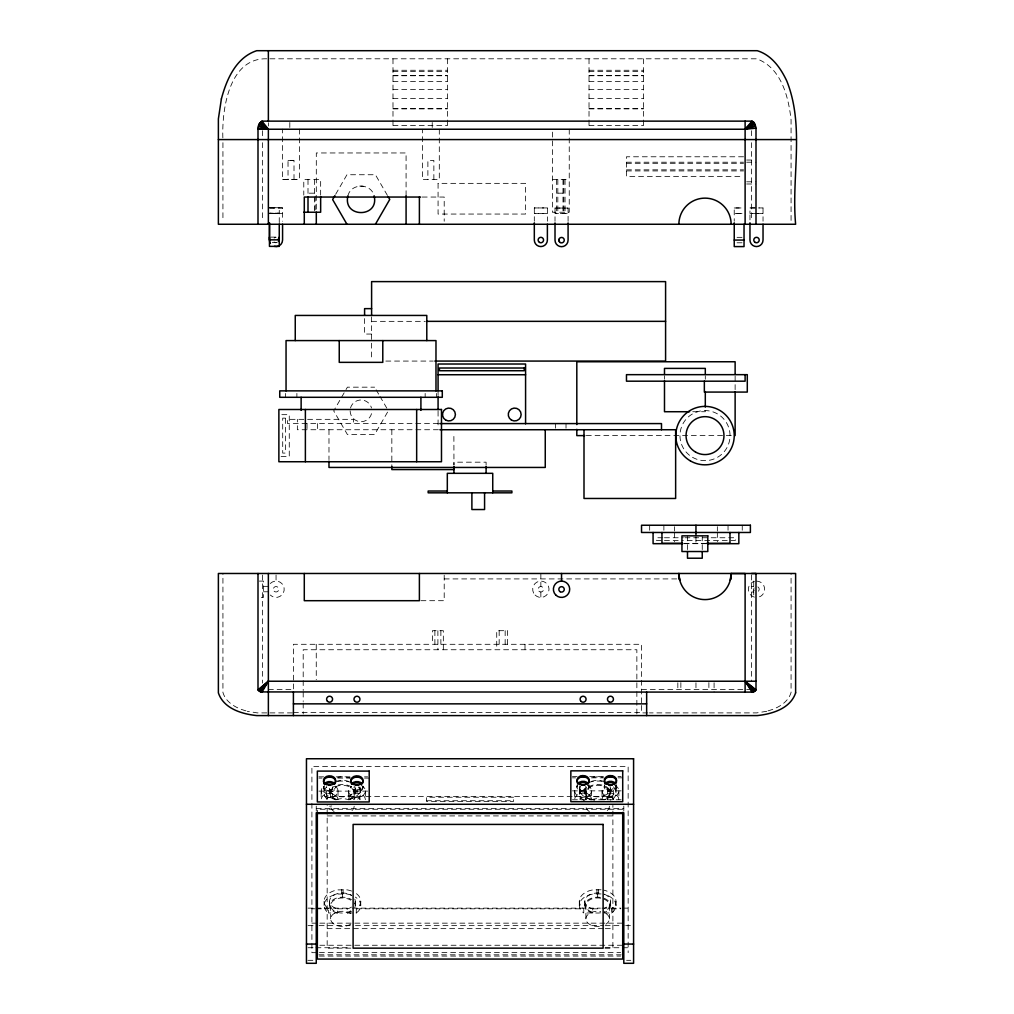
<?xml version="1.0" encoding="UTF-8"?>
<svg xmlns="http://www.w3.org/2000/svg" width="1014" height="1014" viewBox="0 0 1014 1014"><rect width="100%" height="100%" fill="white"/><g stroke="black" fill="none" stroke-linecap="round" stroke-linejoin="round"><path stroke-width="0.75" stroke-dasharray="5 3.75" d="M279.256 222.586L279.256 213.181L269.927 213.181M568.081 221.356L568.081 213.485L555.013 213.485L568.081 213.523L568.081 208.047L555.026 208.047L555.013 221.331M268.368 213.181L279.256 213.206L279.256 207.731L268.38 207.731M347.878 195.981C350.755 182.9 371.289 182.85 374.166 195.981M335.647 194.32L346.953 174.738L375.421 174.738L388.248 196.843M387.563 412.115L374.622 434.524L347.409 434.524L333.72 410.898L347.409 387.171L374.622 387.171M351.49 907.086A12.84 8.251 0 0 1 348.829 908.405L347.308 908.81L347.308 912.98L356.294 912.98L356.294 908.81L358.284 907.15A18.328 11.788 0 0 0 355.369 892.916M356.294 912.98L358.284 911.32A18.328 11.788 0 0 0 355.369 897.086M604.04 912.98L611.531 912.98L611.531 908.81L613.521 907.15A18.328 11.788 0 0 0 603.913 890.178M611.531 912.98L613.521 911.32A18.328 11.788 0 0 0 603.913 894.348M768.029 710.852C777.687 708.203 787.992 702.727 791.072 692.511L791.072 573.48M347.308 912.98L348.829 912.575A12.84 8.251 0 0 0 351.49 911.256M766.749 711.296L756.672 712.893L649.429 712.893M359.704 186.069L363.227 186.183M351.579 891.053A18.328 11.788 0 0 0 347.156 889.874L337.662 889.874A18.328 11.788 0 0 0 326.533 907.15L328.511 908.81L328.511 912.98L337.51 912.98L337.51 908.81L335.989 908.405A12.84 8.251 0 0 1 332.212 896.224A12.84 8.251 0 0 1 351.49 895.413M351.579 895.223A18.328 11.788 0 0 0 347.156 894.044L337.662 894.044A18.328 11.788 0 0 0 326.533 911.32L328.511 912.98M601.048 889.76L592.898 889.874A18.328 11.788 0 0 0 581.77 907.15L583.76 908.81L583.76 912.98L592.746 912.98L592.746 908.81L591.225 908.405A12.84 8.251 0 0 1 585.775 898.1A12.84 8.251 0 0 1 600.972 893.283M601.048 893.93L592.898 894.044A18.328 11.788 0 0 0 581.77 911.32L583.76 912.98M734.225 207.984L741.995 207.959L734.225 207.959L734.237 221.267M269.509 207.959L282.576 207.933L282.576 221.217M547.37 207.933L534.315 207.959L547.37 207.933L547.383 221.217M763.022 207.933L758.675 207.946L763.022 207.933L763.035 221.217M757.23 213.384L749.967 213.409L749.967 221.242M758.675 213.384L763.035 213.371L755.772 213.371M266.796 58.799C228.556 57.646 221.534 110.97 222.928 139.577M269.939 58.799L756.672 58.799C781.186 67.646 788.55 96.672 791.072 119.956L791.072 221.115M392.988 70.27L447.415 70.27M589.02 70.27L643.446 70.27M392.988 71.576L447.415 71.576M589.02 71.576L643.446 71.576M392.988 75.442L447.415 75.416M589.02 75.416L643.446 75.416M392.988 75.758L447.415 75.758M589.02 75.758L643.446 75.758M392.988 81.488L447.415 81.488M589.02 81.488L643.446 81.488M392.988 89.409L447.415 89.409M589.02 89.409L643.446 89.409M392.988 98.624L447.415 98.624M589.02 98.624L643.446 98.624M392.988 108.523L447.415 108.523M589.02 108.523L643.446 108.523M392.988 108.891L447.415 108.891M589.02 108.891L643.446 108.891M392.988 125.546L447.415 125.546M589.02 125.546L643.446 125.546M743.541 156.777L626.475 156.777L626.475 176.373L743.541 176.373M746.672 160.035L754.441 160.035M288.027 160.44L294.009 160.44M626.475 162.215L743.541 162.215M746.672 162.215L756 162.215M626.475 163.305L743.541 163.305M626.475 169.832L743.541 169.832M626.475 170.922L743.541 170.922M282.576 179.415L299.447 179.415M552.377 179.579L569.247 179.579M746.672 181.81L756 181.81M746.672 183.99L756 183.99M309.219 193.18L315.215 193.18M557.827 193.18L563.809 193.18M422.192 197.046L444.208 197.046L444.208 221.229M269.509 207.933L282.576 207.933M749.967 207.933L757.217 207.933L749.967 207.933L749.967 213.409L754.327 213.371M270.852 237.124L276.454 237.124M737.039 237.339L742.628 237.339M272.259 242.561L279.256 242.561M737.039 242.79L742.628 242.79M371.606 321.349L425.348 321.349M371.606 334.05L364.584 334.05L364.584 314.986M385.827 361.073L433.244 361.073M692.739 411.722L705.3 411.722L705.3 408.629M281.841 414.663L289.269 414.663L289.269 456.566L278.875 456.566M438.263 423.586L287.558 423.586L287.558 419.34L353.582 419.34L353.582 423.586M438.365 429.733L297.356 429.733L297.356 419.34M586.307 435.614L732.83 435.614M662.864 537.75L656.552 537.75L656.552 540.424L662.864 540.424M664.436 537.75L683.347 537.75M684.932 537.75L735.365 537.75L735.365 540.424L684.932 540.424M664.436 540.424L683.347 540.424M683.74 543.365L706.657 543.365M684.26 543.681L706.099 543.681M444.208 578.918L678.886 578.918M259.356 581.098L263.437 581.098L263.437 597.423L259.356 597.423M263.437 586.346L268.368 586.346M751.45 586.586L753.732 586.586M263.437 591.783L268.368 591.783M751.45 592.024L753.732 592.024M420.937 600.694L444.208 600.694L444.208 573.48M268.368 689.419L293.401 689.419M641.532 689.419L745.163 689.419M746.735 689.419L751.45 689.419M293.401 712.601L641.532 712.601M266.796 712.893L257.328 712.893L247.251 711.296M269.927 712.893L293.401 712.893M647.845 712.893L641.532 712.893L641.532 703.285M572.416 776.572L577.131 776.572M589.704 776.572L603.85 776.572M617.995 776.572L621.138 776.572M318.916 776.838L323.631 776.838M336.204 776.838L350.35 776.838M364.495 776.838L367.638 776.838M572.416 777.839L575.559 777.839M591.276 777.839L603.85 777.839M617.995 777.839L622.71 777.839M318.916 778.093L322.059 778.093M337.776 778.093L350.35 778.093M364.495 778.093L369.21 778.093M572.416 790.869L621.138 790.869M318.916 791.123L367.638 791.123M572.416 799.767L621.138 799.767M426.488 800.73L513.566 800.73M316.254 808.64L623.8 808.64M622.71 809.261L317.344 809.261L317.344 813.507M327.167 815.915L612.887 815.915M308.041 908.138L314.365 908.138M315.95 908.138L350.705 908.138M352.289 908.138L600.402 908.138M601.986 908.138L620.948 908.138M622.533 908.138L630.429 908.138M311.906 908.81L314.923 908.81M316.431 908.81L328.511 908.81M337.51 908.81L347.308 908.81M356.294 908.81L583.76 908.81M592.746 908.81L601.137 908.81M611.531 908.81L620.593 908.81M311.906 923.158L318.231 923.158M319.816 923.158L624.992 923.158M308.041 925.643L317.521 925.643M319.106 925.643L353.873 925.643M355.458 925.643L603.571 925.643M605.143 925.643L624.104 925.643M625.689 925.643L630.429 925.643M327.167 928.647L603.736 928.647M605.269 928.647L612.887 928.647M319.816 945.251L621.823 945.251M308.041 947.735L314.365 947.735M315.95 947.735L350.705 947.735M605.143 947.735L620.948 947.735M622.533 947.735L630.429 947.735M350.844 948.153L327.167 948.153L327.167 805.42M604.99 948.153L612.887 948.153L612.887 805.42M319.41 952.577L620.644 952.577M316.254 952.666L311.906 952.666L311.906 766.419L628.148 766.419L628.148 952.666M318.928 954.82L621.126 954.82M319.41 956.075L620.644 956.075M307.863 960.321L314.86 960.321M626.589 960.321L630.797 960.321M555.026 208.047L568.081 208.085M269.927 207.743L279.256 207.769M592.746 912.98L591.225 912.575A12.84 8.251 0 0 1 585.775 902.257A12.84 8.251 0 0 1 600.972 897.453M337.51 912.98L335.989 912.575A12.84 8.251 0 0 1 332.212 900.394A12.84 8.251 0 0 1 351.49 899.583M245.971 710.852C236.313 708.203 226.008 702.727 222.928 692.511L222.928 573.48M376.143 389.794L379.185 395.054M379.958 396.36L386.803 408.173M534.315 207.933L534.315 221.242M753.732 581.098L753.732 597.423M751.45 130.717L751.45 138.094M751.45 142.708L751.45 221.115M751.45 575.052L751.45 681.231M742.248 525.239L742.248 531.032M735.125 375.902L735.125 390.048M728.039 525.239L728.039 531.032M717.342 526.684L717.342 531.032M717.342 532.477L717.342 541.806M714.084 682.79L714.084 692.118M708.887 682.587L708.887 689.393M705.3 376.131L705.3 379.223M702.246 535.848L702.246 549.956M695.959 537.116L695.959 543.365M695.959 682.79L695.959 690.559M687.492 535.848L687.492 549.956M680.863 682.587L680.863 689.393M677.834 682.79L677.834 690.559M674.576 526.684L674.576 531.032M674.576 532.477L674.576 541.806M664.487 376.131L664.487 379.223M663.878 525.239L663.878 531.032M649.67 525.239L649.67 531.032M643.446 58.799L643.446 127.954M641.532 702.791L641.532 644.296L293.401 644.296L293.401 690.864M636.855 714.021L636.855 649.746L303.199 649.746L303.199 690.509M623.8 806.117L623.8 811.808M618.895 790.831L618.895 799.577A8.442 6.464 0 0 0 610.466 793.113A8.442 6.464 0 0 0 602.024 799.577L602.024 790.831M616.563 785.964L616.563 787.219M615.929 788.613L615.929 792.783M615.98 901.256L615.98 905.426M612.887 799.412L612.887 796.408L327.167 796.408L327.167 799.412M610.491 788.613L610.491 792.783M610.466 797.283A2.991 2.294 0 0 1 613.457 799.577L613.457 787.333A2.991 2.294 0 0 1 610.466 789.627A2.991 2.294 0 0 1 607.475 787.333L607.475 799.577A2.991 2.294 0 0 1 610.466 797.283L610.466 800.211M610.491 901.256L610.491 905.426M609.401 792.859L609.401 800.274M609.401 905.502L609.401 918.849M604.369 785.964L604.369 787.219M598.361 889.531L598.361 893.702M597.652 892.992L597.652 897.162M596.929 889.531L596.929 893.702M591.517 790.831L591.517 799.577A8.442 6.464 0 0 0 583.088 793.113A8.442 6.464 0 0 0 574.646 799.577L574.646 790.831M589.185 785.964L589.185 787.219M589.02 58.799L589.02 127.954M586.079 787.333L586.079 799.577A2.991 2.294 0 0 0 583.088 797.283A2.991 2.294 0 0 0 580.097 799.577L580.097 787.333M585.889 792.859L585.889 800.274M600.694 898.201A11.75 7.554 0 0 0 585.889 905.502L585.889 918.849A11.75 7.554 0 0 0 600.694 926.15M584.799 792.783L584.799 788.613A12.84 8.251 0 0 0 599.325 796.801A12.84 8.251 0 0 0 610.048 786.471M584.799 901.256L584.799 905.426M579.362 788.613L579.362 792.783M579.311 901.256L579.311 905.426M576.991 785.964L576.991 787.219M569.247 129.234L569.247 212.23L552.377 212.23L552.377 129.234M566.015 423.586L566.015 428.2M565.039 179.579L565.039 212.23M563.809 179.579L563.809 212.23M562.998 179.579L562.998 212.23M557.827 179.579L557.827 212.23M556.597 179.579L556.597 212.23M555.621 423.586L555.621 428.2M540.855 573.48L540.855 586.536M540.855 591.986L540.855 597.423M524.999 644.296L524.999 649.746M507.608 644.296L507.608 630.695L496.721 630.695L496.721 649.746M505.162 630.695L505.162 644.296M499.167 630.695L499.167 644.296M486.099 464.97L486.099 462.181L453.955 462.181L453.955 464.97L453.879 432.801M447.415 58.799L447.415 127.954M443.333 649.746L443.333 630.695L432.446 630.695L432.446 644.296M440.875 630.695L440.875 644.296M439.303 129.234L439.303 179.516L422.432 179.516L422.432 129.234M438.073 392.152L438.073 395.498M438.073 411.152L438.073 425.398M437.883 630.695L437.921 649.746M436.578 393.445L436.578 397.298M434.892 630.695L434.892 644.296M433.865 179.516L433.865 160.478L427.883 160.478L427.883 179.516M432.23 122.491L432.23 129.234M425.158 393.445L425.158 397.298M406.082 195.74L406.082 152.962L316.305 152.962L316.305 212.23M392.988 58.799L392.988 127.954M391.835 429.733L391.835 466.503M371.606 316.938L371.606 359.717M365.395 790.971L365.395 799.716A8.442 6.464 0 0 0 356.966 793.252A8.442 6.464 0 0 0 348.524 799.716L348.524 790.971M363.063 787.472L363.063 786.218A6.097 4.664 0 0 1 356.966 790.882A6.097 4.664 0 0 1 350.869 786.218L350.869 787.472M360.743 901.256L360.743 905.426M360.692 792.783L360.692 788.613A18.29 11.75 0 0 1 348.651 799.653M359.957 787.472L359.957 799.716A2.991 2.294 0 0 0 356.966 797.422A2.991 2.294 0 0 0 353.975 799.716L353.975 787.472M355.255 788.613L355.255 792.783M355.255 901.256L355.255 905.426M354.165 792.859L354.165 800.274M343.112 889.531L343.112 893.702M342.402 892.992L342.402 897.162M341.693 889.531L341.693 893.702M338.03 790.971L338.03 799.716A8.442 6.464 0 0 0 329.588 793.252A8.442 6.464 0 0 0 321.159 799.716L321.159 790.971M335.685 787.472L335.685 786.218A6.097 4.664 0 0 1 329.588 790.882A6.097 4.664 0 0 1 323.491 786.218L323.491 787.472M348.829 799.932A12.84 8.251 0 0 0 352.251 787.472A12.84 8.251 0 0 0 332.567 787.472L332.579 799.716A2.991 2.294 0 0 0 329.588 797.422A2.991 2.294 0 0 0 326.597 799.716L326.597 787.472M330.653 792.859L330.653 800.274M330.653 905.502L330.653 918.849M329.563 792.783L329.563 788.613A12.84 8.251 0 0 0 344.088 796.801A12.84 8.251 0 0 0 354.811 786.471M329.563 901.256L329.563 905.426M328.98 429.733L328.98 459.596M324.125 788.613L324.125 792.783M324.074 901.256L324.074 905.426M320.652 195.132L320.652 179.579L303.782 179.579L303.782 195.132M317.407 423.586L317.407 429.733M316.254 644.296L316.254 679.684M316.254 806.117L316.254 811.808M315.215 196.108L315.215 210.76M314.403 179.579L314.403 212.23M308.002 179.579L308.002 195.132M307.014 423.586L307.014 429.733M303.199 692.08L303.199 701.485M303.199 703.044L303.199 714.021M299.447 129.133L299.447 179.491L282.576 179.491L282.576 129.133M296.887 393.445L296.887 397.298M294.009 179.491L294.009 160.364L288.027 160.364L288.027 179.491M289.814 122.491L289.814 129.234M285.454 393.445L285.454 397.298M276.049 575.001L276.049 581.098M268.368 122.707L268.368 126.015M262.55 130.717L262.55 138.094M262.55 142.708L262.55 221.115M262.55 575.052L262.55 683.144M222.928 142.708L222.928 221.115M585.674 786.18A2.991 2.294 0 0 1 583.088 789.627A2.991 2.294 0 0 1 580.49 786.18M354.811 899.114A12.84 8.251 0 0 1 354.811 903.385M587.309 785.229A8.442 6.464 0 0 1 589.996 794.532A8.442 6.464 0 0 1 577.663 795.775A8.442 6.464 0 0 1 577.118 786.256M604.065 894.107A12.84 8.251 0 0 1 604.065 908.405M614.674 785.229A8.442 6.464 0 0 1 617.374 794.532A8.442 6.464 0 0 1 605.041 795.775A8.442 6.464 0 0 1 604.496 786.256M604.065 898.277A12.84 8.251 0 0 1 604.065 912.575M335.558 786.408A8.442 6.464 0 0 1 335.558 795.546A8.442 6.464 0 0 1 323.631 795.546A8.442 6.464 0 0 1 323.631 786.408A6.097 4.664 0 0 0 329.588 792.137A6.097 4.664 0 0 0 335.482 786.268M613.483 786.902A18.29 11.75 0 0 1 613.483 798.664M584.71 801.098A18.29 11.75 0 0 1 581.808 786.902M588.5 782.605A18.29 11.75 0 0 1 602.379 781.426M591.225 799.932A12.84 8.251 0 0 1 587.803 787.472A12.84 8.251 0 0 1 607.487 787.472A12.84 8.251 0 0 1 604.065 799.932M591.225 781.464A12.84 8.251 0 0 1 604.065 781.464M615.308 785.571A18.29 11.75 0 0 1 603.9 799.653M591.39 799.653A18.29 11.75 0 0 1 579.983 785.571M592.911 777.256A18.29 11.75 0 0 1 602.379 777.256M336.154 799.653A18.29 11.75 0 0 1 324.746 785.571M337.675 777.256A18.29 11.75 0 0 1 350.134 777.966M361.187 785.381A8.442 6.464 0 0 1 363.874 794.672A8.442 6.464 0 0 1 351.541 795.927A8.442 6.464 0 0 1 350.996 786.408M335.989 781.464A12.84 8.251 0 0 1 348.829 781.464M332.478 786.877A2.991 2.294 0 0 1 329.588 789.767A2.991 2.294 0 0 1 326.698 786.877M359.856 786.877A2.991 2.294 0 0 1 356.966 789.767A2.991 2.294 0 0 1 354.076 786.877M358.246 786.902A18.29 11.75 0 0 1 355.331 801.098M326.571 798.664A18.29 11.75 0 0 1 326.571 786.902M337.675 781.426A18.29 11.75 0 0 1 351.554 782.605M335.989 799.932A12.84 8.251 0 0 1 332.567 787.472M354.811 903.284A12.84 8.251 0 0 1 354.811 907.555M331.768 805.953A8.442 6.464 0 0 1 329.588 806.181M354.165 806.206A11.75 7.554 0 0 1 350.717 811.542M334.1 811.542A11.75 7.554 0 0 1 330.653 806.206M336.534 799.666A11.75 7.554 0 0 1 348.284 799.666M605.954 913.5A11.75 7.554 0 0 1 605.954 924.185M585.889 918.849A11.75 7.554 0 0 1 600.694 911.548M336.534 799.412A11.75 7.554 0 0 1 334.1 787.523A11.75 7.554 0 0 1 352.593 789.082A11.75 7.554 0 0 1 345.444 800.16M603.52 898.962A11.75 7.554 0 0 1 603.52 912.055M600.694 912.803A11.75 7.554 0 0 1 585.889 905.502M609.401 806.206A11.75 7.554 0 0 1 605.954 811.542M589.337 811.542A11.75 7.554 0 0 1 585.889 806.206M591.77 799.666A11.75 7.554 0 0 1 603.52 799.666M594.597 800.16A11.75 7.554 0 0 1 587.461 789.082A11.75 7.554 0 0 1 605.954 787.523A11.75 7.554 0 0 1 603.52 799.412M350.717 910.851A11.75 7.554 0 0 1 334.1 910.851A11.75 7.554 0 0 1 334.1 900.166A11.75 7.554 0 0 1 350.717 900.166M350.717 924.185A11.75 7.554 0 0 1 334.1 924.185A11.75 7.554 0 0 1 334.1 913.5A11.75 7.554 0 0 1 350.717 913.5M362.847 786.268A6.097 4.664 0 0 1 356.966 792.137A6.097 4.664 0 0 1 351.072 786.268M588.361 784.887A6.097 4.664 0 0 1 583.088 791.883A6.097 4.664 0 0 1 577.803 784.887M616.347 784.747A6.097 4.664 0 0 1 610.466 790.628A6.097 4.664 0 0 1 604.572 784.747M615.739 784.887A6.097 4.664 0 0 1 611.252 791.845A6.097 4.664 0 0 1 604.572 786.015M588.969 784.747A6.097 4.664 0 0 1 583.088 790.628A6.097 4.664 0 0 1 577.194 784.747M276.049 242.764A2.725 2.725 0 0 1 274.122 241.966M274.122 238.113A2.725 2.725 0 0 1 276.049 237.314M371.53 413.661A10.888 10.888 0 0 1 350.134 410.847M350.502 408.034A10.888 10.888 0 0 1 371.53 408.034M756.495 581.098A8.163 8.163 0 0 1 758.611 597.145M754.391 597.145A8.163 8.163 0 0 1 754.391 581.377M757.864 586.903A2.725 2.725 0 0 1 757.864 591.618M754.137 590.617A2.725 2.725 0 0 1 754.137 587.905M270.282 583.494A8.163 8.163 0 0 1 281.816 583.494A8.163 8.163 0 0 1 281.816 595.028A8.163 8.163 0 0 1 270.282 595.028M438.073 183.357L438.073 214.055L525.582 214.055L525.582 183.357L438.073 183.357M742.007 213.409L734.237 213.434L742.007 213.396M282.576 213.371L269.521 213.409L282.576 213.371M547.383 213.371L534.315 213.409L547.383 213.371M285.428 418.136L282.703 418.136L282.703 453.081L285.428 453.081L285.428 418.136M513.566 797.232L426.488 797.232L426.488 801.402L513.566 801.402L513.566 797.232M692.486 457.289A25.033 25.033 0 0 0 730.042 435.614A25.033 25.033 0 0 0 692.486 413.927A25.033 25.033 0 0 0 692.486 457.289M538.928 591.187A2.725 2.725 0 0 0 543.479 589.971A2.725 2.725 0 0 0 540.145 586.637A2.725 2.725 0 0 0 538.928 591.187M274.122 591.187A2.725 2.725 0 0 0 278.673 589.971A2.725 2.725 0 0 0 275.339 586.637A2.725 2.725 0 0 0 274.122 591.187M535.075 595.028A8.163 8.163 0 0 0 548.739 591.377A8.163 8.163 0 0 0 538.738 581.377A8.163 8.163 0 0 0 535.075 595.028"/><path stroke-width="1.5" d="M279.256 224.157L279.256 239.849L269.458 239.849L269.458 224.056L268.368 224.056M347.878 195.981C342.669 218.086 379.375 218.086 374.166 195.981M730.245 580.236L731.132 573.531L745.113 573.531L745.113 692.118M258 224.259L258 128.17L258.912 124.266L261.954 121.135L752.046 121.135L754.251 122.757L756 128.17L756 224.259M258 573.48L258 689.774L260.788 691.928L752.046 692.118L754.251 691.573L756 689.774L756 573.48M334.886 195.626L332.63 199.555L346.953 224.259M375.421 224.259L389.756 199.441L388.248 196.843M261.954 692.118L268.368 681.231L756 681.231M260.788 691.928L268.368 681.231L258 689.774M259.749 691.573L268.368 681.231L258.304 690.458M752.046 121.135L745.113 129.234L258 129.234M258.912 691.066L268.368 681.231M753.212 121.693L745.113 129.234L756 128.17M753.732 122.225L745.113 129.234L755.696 126.116M754.251 122.757L745.113 129.234L755.088 124.266M755.569 573.48L751.45 573.531M218.378 139.577L795.622 139.577M420.62 197.046L304.289 197.046L304.289 224.259M303.782 212.23L320.652 212.23L320.652 196.678M734.237 240.065L744.035 240.065M371.606 308.636L364.584 308.636L364.584 314.986M426.932 321.349L665.59 321.349M434.829 361.073L665.59 361.073L665.59 281.613L371.606 281.613L371.606 315.468M438.073 374.736L525.582 374.736M689.609 411.722L664.487 411.722L664.487 380.782M439.848 423.586L661.496 423.586L661.496 429.733M439.886 429.733L675.641 429.733L675.641 498.47L584.001 498.47L584.001 429.733M584.723 435.614L576.814 435.614L576.814 429.328M447.313 491.029L428.162 491.029L428.162 492.829L511.893 492.829L511.893 491.029L492.741 491.029M682.511 543.301L661.952 543.301L661.952 532.477M706.657 543.365L729.979 543.301L729.979 532.477M682.701 543.681L653.079 543.681L653.079 532.477M707.658 543.681L738.838 543.681L738.838 532.477M679.608 578.918L678.886 578.918L678.886 573.48A26.123 26.123 0 0 0 705.009 599.604A26.123 26.123 0 0 0 731.132 573.48L731.132 578.918M293.401 703.855L646.653 703.855M580.274 776.572L584.989 776.572M608.565 776.572L613.28 776.572M326.774 776.838L331.489 776.838M355.065 776.838L359.78 776.838M306.456 804.279L633.585 804.279M317.344 813.507L622.71 813.507M306.456 944.059L316.254 944.059M623.8 944.059L633.585 944.059M258 128.17L268.368 129.234L268.368 224.259M258.304 126.116L268.368 129.234L261.954 121.135M258.912 124.266L268.368 129.234L260.788 121.693M259.749 122.757L268.368 129.234M756 689.774L745.113 681.231L752.046 692.118M755.696 690.458L745.113 681.231L753.212 691.928M755.088 691.066L745.113 681.231L754.251 691.573M678.886 573.48L679.773 580.236M763.035 224.259L763.035 240.039A6.528 6.528 0 0 1 756.495 246.567A6.528 6.528 0 0 1 749.967 240.039L749.967 222.801M745.113 121.135L745.113 224.259M745.113 374.66L745.113 381.188L626.475 381.188L626.475 374.66L747.293 374.66L747.293 392.076L704.35 392.076L704.35 381.188M744.035 224.284L744.035 246.592L734.237 246.592L734.237 222.814M735.125 374.331L735.125 361.757L576.814 361.757L576.814 424.613M735.125 391.619L735.125 435.614M705.3 374.584L705.3 368.399L664.487 368.399L664.487 374.584M705.3 391.607L705.3 407.083M702.246 551.527L702.246 558.22L687.492 558.22L687.492 551.527M695.959 525.239L695.959 535.569M646.653 692.118L646.653 715.592M622.71 812.417L622.71 959.067L317.344 959.067L317.344 812.417M568.081 222.928L568.081 240.153A6.528 6.528 0 0 1 561.541 246.694A6.528 6.528 0 0 1 555.013 240.153L555.013 222.903M561.541 573.48L561.541 581.098M558.917 239.456L558.917 240.863M547.383 224.259L547.383 240.039A6.528 6.528 0 0 1 540.855 246.567A6.528 6.528 0 0 1 534.315 240.039L534.315 222.801M545.253 429.733L545.253 467.441L328.98 467.441L328.98 461.167M525.582 423.827L525.582 364.013L438.073 364.013L438.073 390.77M492.741 492.829L492.741 473.323L447.313 473.323L447.313 492.829M486.099 466.364L486.099 473.323M484.578 492.829L484.578 509.535L471.89 509.535L471.89 492.829M453.955 473.323L453.955 466.364L453.879 469.571L391.835 469.571L391.835 466.503M438.073 396.905L438.073 409.656M435.982 390.872L435.982 340.59L286.049 340.59L286.049 390.872M426.793 340.59L426.793 315.443L295.251 315.443L295.251 340.59M420.911 397.298L420.911 410.366M419.39 197.046L419.39 224.259M419.39 573.48L419.39 600.694L304.289 600.694L304.289 573.48M416.665 409.491L416.665 461.738M406.082 195.74L406.082 224.259M382.785 340.59L382.785 362.353L339.246 362.353L339.246 340.59M316.305 212.23L316.305 224.259M308.002 196.678L308.002 212.23M305.379 409.491L305.379 461.738M301.133 397.298L301.133 410.366M293.401 692.118L293.401 715.592M282.576 224.259L282.576 240.039A6.528 6.528 0 0 1 274.363 246.351M279.256 237.124L279.256 246.377L269.458 246.377L269.458 237.124M269.521 222.801L269.521 240.039A6.528 6.528 0 0 0 270.396 243.309M268.368 50.7L268.368 121.135M268.368 573.48L268.368 715.592M328.815 785.254A2.991 2.294 0 0 1 330.361 785.254M356.193 785.254A2.991 2.294 0 0 1 357.739 785.254M581.592 785.343A2.991 2.294 0 0 1 584.584 785.343M608.97 785.343A2.991 2.294 0 0 1 611.962 785.343M324.315 783.885A6.097 4.664 0 0 1 334.873 783.885M351.681 783.885A6.097 4.664 0 0 1 362.239 783.885M352.657 784.177A6.097 4.664 0 0 1 361.276 784.177M325.279 784.177A6.097 4.664 0 0 1 333.898 784.177M323.491 781.731A6.097 4.664 0 0 1 330.387 777.104A6.097 4.664 0 0 1 335.482 782.947M324.315 784.076A6.097 4.664 0 0 1 323.707 782.947M350.869 781.731A6.097 4.664 0 0 1 357.765 777.104A6.097 4.664 0 0 1 362.847 782.947M351.681 784.076A6.097 4.664 0 0 1 351.072 782.947M577.803 783.619A6.097 4.664 0 0 1 588.361 783.619M605.181 783.619A6.097 4.664 0 0 1 615.739 783.619M606.157 783.911A6.097 4.664 0 0 1 614.776 783.911M578.779 783.911A6.097 4.664 0 0 1 587.398 783.911M577.803 783.809A6.097 4.664 0 0 1 582.289 776.851A6.097 4.664 0 0 1 588.969 782.694M605.181 783.809A6.097 4.664 0 0 1 609.668 776.851A6.097 4.664 0 0 1 616.347 782.694M278.406 238.683A2.725 2.725 0 0 1 278.406 241.395M678.886 224.259A26.123 26.123 0 0 1 705.009 198.136A26.123 26.123 0 0 1 731.132 224.259M221.382 98.916L218.378 118.892L218.378 224.259L795.622 224.259C791.275 176.905 804.964 126.509 786.801 81.019C780.641 67.989 771.692 55.124 757.268 50.7L256.732 50.7C235.996 57.456 226.566 79.46 221.382 98.916M795.622 692.866C790.4 708.621 772.161 714.008 757.268 715.592L256.732 715.592C241.839 714.008 223.6 708.621 218.378 692.866L218.378 573.48L795.622 573.48L795.622 692.866M524.225 368.019L439.43 368.019L439.43 370.731L524.225 370.731L524.225 368.019M442.294 390.872L279.737 390.872L279.737 397.298L442.294 397.298L442.294 390.872M441.483 409.491L278.875 409.491L278.875 461.738L441.483 461.738L441.483 409.491M750.385 525.239L641.532 525.239L641.532 532.477L750.385 532.477L750.385 525.239M707.797 535.848L681.94 535.848L681.94 551.527L707.797 551.527L707.797 535.848M633.585 758.751L306.456 758.751L306.456 963.3L316.254 963.3L316.254 812.81L623.8 812.81L623.8 963.3L633.585 963.3L633.585 758.751M622.71 770.843L570.844 770.843L570.844 801.694L622.71 801.694L622.71 770.843M369.21 771.096L317.344 771.096L317.344 801.947L369.21 801.947L369.21 771.096M603.115 824.42L353.1 824.42L353.1 948.153L603.115 948.153L603.115 824.42M326.546 784.519A6.097 4.664 0 0 0 335.685 780.476A6.097 4.664 0 0 0 326.546 776.432A6.097 4.664 0 0 0 326.546 784.519M353.911 784.519A6.097 4.664 0 0 0 363.063 780.476A6.097 4.664 0 0 0 353.911 776.432A6.097 4.664 0 0 0 353.911 784.519M580.046 784.266A6.097 4.664 0 0 0 589.185 780.222A6.097 4.664 0 0 0 580.046 776.179A6.097 4.664 0 0 0 580.046 784.266M607.411 784.266A6.097 4.664 0 0 0 616.563 780.222A6.097 4.664 0 0 0 607.411 776.179A6.097 4.664 0 0 0 607.411 784.266M755.138 242.397A2.725 2.725 0 0 0 759.22 240.039A2.725 2.725 0 0 0 755.138 237.682A2.725 2.725 0 0 0 755.138 242.397M539.486 242.397A2.725 2.725 0 0 0 543.567 240.039A2.725 2.725 0 0 0 539.486 237.682A2.725 2.725 0 0 0 539.486 242.397M560.184 242.511A2.725 2.725 0 0 0 564.266 240.153A2.725 2.725 0 0 0 560.184 237.796A2.725 2.725 0 0 0 560.184 242.511M445.729 420.1A6.452 6.452 0 0 0 455.4 414.523A6.452 6.452 0 0 0 445.729 408.934A6.452 6.452 0 0 0 445.729 420.1M511.474 420.1A6.452 6.452 0 0 0 521.145 414.523A6.452 6.452 0 0 0 511.474 408.934A6.452 6.452 0 0 0 511.474 420.1M695.528 452.041A18.962 18.962 0 0 0 723.971 435.614A18.962 18.962 0 0 0 695.528 419.188A18.962 18.962 0 0 0 695.528 452.041M690.395 460.914A29.229 29.229 0 0 0 734.237 435.614A29.229 29.229 0 0 0 690.395 410.302A29.229 29.229 0 0 0 690.395 460.914M354.849 701.333A2.991 2.991 0 0 0 359.856 699.99A2.991 2.991 0 0 0 356.193 696.326A2.991 2.991 0 0 0 354.849 701.333M608.97 701.802A2.991 2.991 0 0 0 613.457 699.216A2.991 2.991 0 0 0 608.97 696.618A2.991 2.991 0 0 0 608.97 701.802M327.471 701.333A2.991 2.991 0 0 0 332.478 699.99A2.991 2.991 0 0 0 328.815 696.326A2.991 2.991 0 0 0 327.471 701.333M580.971 701.333A2.991 2.991 0 0 0 585.978 699.99A2.991 2.991 0 0 0 582.315 696.326A2.991 2.991 0 0 0 580.971 701.333M555.773 595.028A8.163 8.163 0 0 0 569.424 591.377A8.163 8.163 0 0 0 559.436 581.377A8.163 8.163 0 0 0 555.773 595.028M560.184 591.732A2.725 2.725 0 0 0 564.266 589.375A2.725 2.725 0 0 0 560.184 587.017A2.725 2.725 0 0 0 560.184 591.732"/></g></svg>
